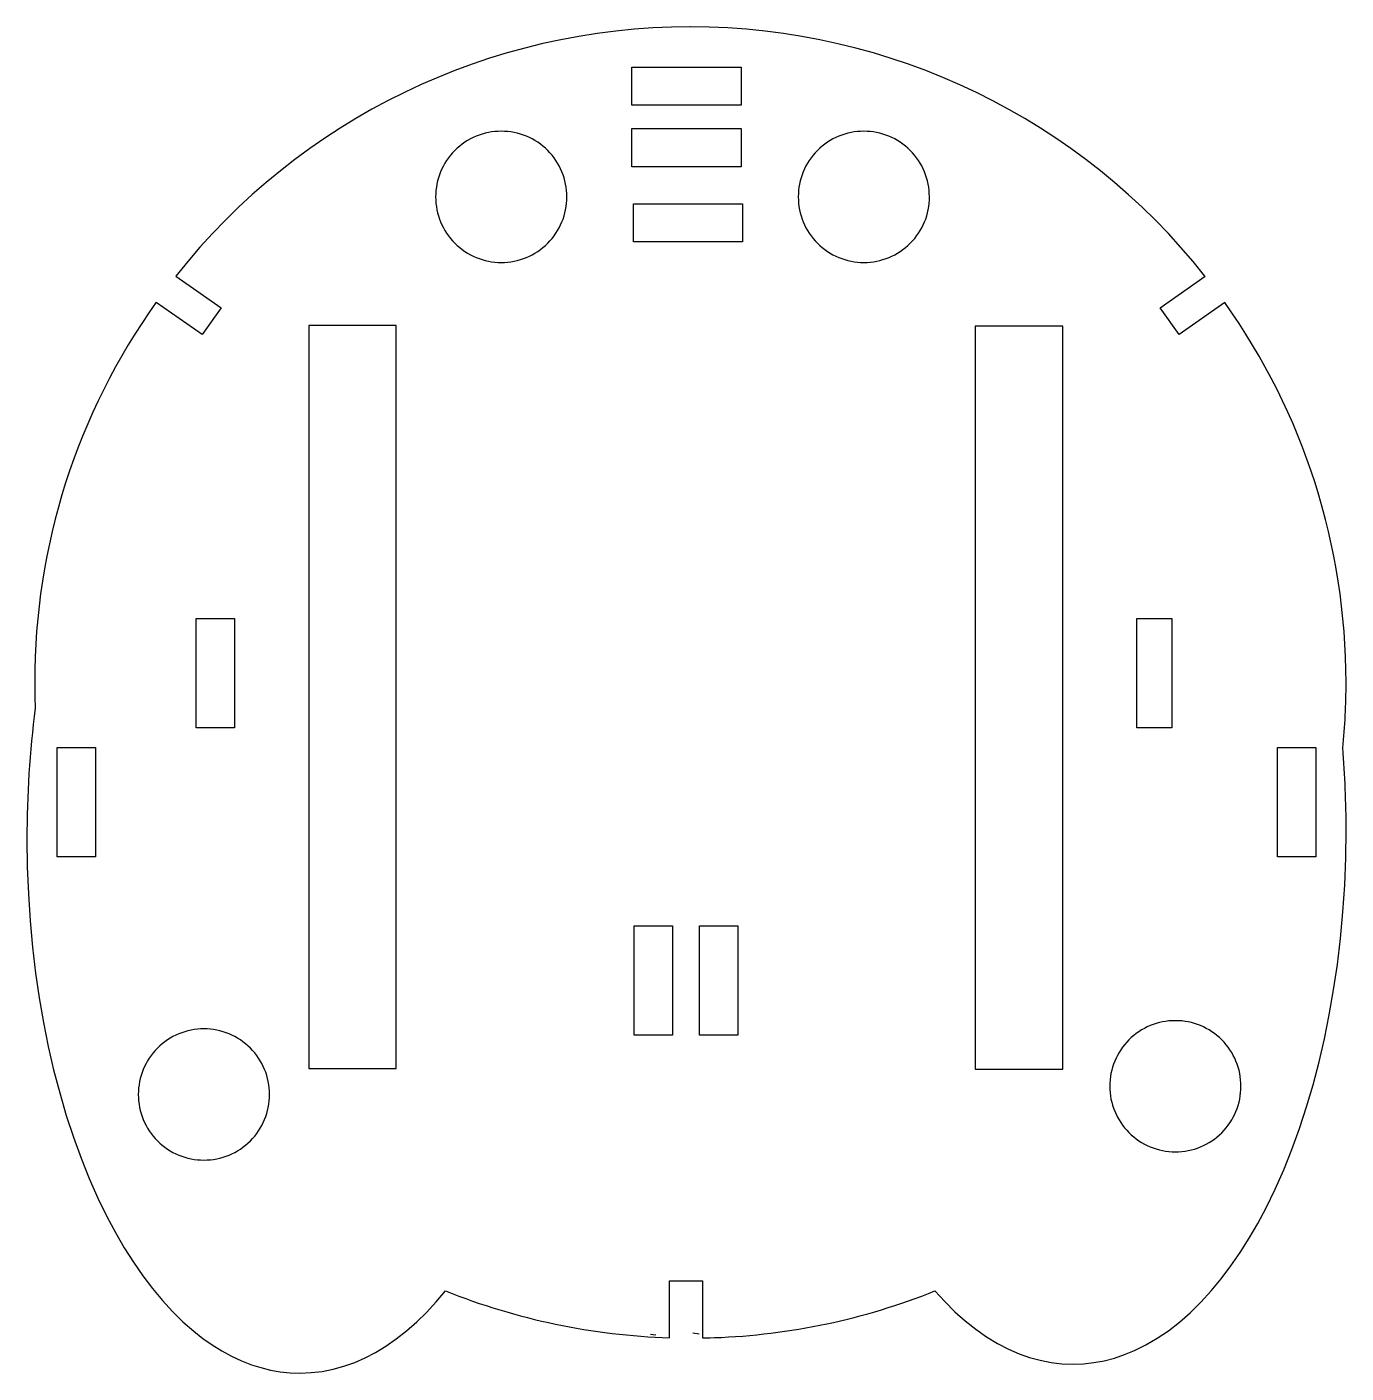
# Model space of a CAD drawing. Header units: millimetres. Extents: x 8 to 129, y 152 to 275.
import ezdxf

# ---------------------------------------------------------------- set-up
doc = ezdxf.new("R2010")
doc.units = ezdxf.units.MM

msp = doc.modelspace()

# ---------------------------------------------------------------- linework, layer by layer
at = {"color": 7, "linetype": 'Continuous'}
for p, q in [((63.19, 267.97), (63.19, 271.47)), ((63.19, 271.47), (73.19, 271.47)), ((73.19, 271.47), (73.19, 267.97)), ((73.19, 267.97), (63.19, 267.97)), ((63.19, 262.33), (63.19, 265.83)), ((63.19, 265.83), (73.19, 265.83)), ((73.19, 265.83), (73.19, 262.33)), ((73.19, 262.33), (63.19, 262.33)), ((63.33, 255.46), (63.33, 258.96)), ((63.33, 258.96), (73.33, 258.96)), ((73.33, 258.96), (73.33, 255.46)), ((73.33, 255.46), (63.33, 255.46)), ((21.47, 252.34), (25.6, 249.44)), ((111.53, 249.44), (115.64, 252.32)), ((23.87, 246.98), (19.66, 249.93)), ((25.6, 249.44), (23.87, 246.98)), ((113.26, 246.98), (111.53, 249.44)), ((117.45, 249.91), (113.26, 246.98)), ((41.63, 247.81), (33.63, 247.81)), ((33.63, 247.81), (33.63, 179.81)), ((41.63, 179.81), (41.63, 247.81)), ((102.62, 247.74), (94.62, 247.74)), ((94.62, 247.74), (94.62, 179.74)), ((102.62, 179.74), (102.62, 247.74)), ((23.34, 210.98), (23.34, 220.98)), ((23.34, 220.98), (26.84, 220.98)), ((26.84, 220.98), (26.84, 210.98)), ((109.41, 210.98), (109.41, 220.98)), ((109.41, 220.98), (112.61, 220.98)), ((112.61, 220.98), (112.61, 210.98)), ((26.84, 210.98), (23.34, 210.98)), ((112.61, 210.98), (109.41, 210.98)), ((10.62, 199.18), (10.62, 209.18)), ((10.62, 209.18), (14.12, 209.18)), ((14.12, 209.18), (14.12, 199.18)), ((122.27, 199.18), (122.27, 209.18)), ((122.27, 209.18), (125.77, 209.18)), ((125.77, 209.18), (125.77, 199.18)), ((14.12, 199.18), (10.62, 199.18)), ((125.77, 199.18), (122.27, 199.18)), ((63.41, 182.85), (63.41, 192.85)), ((63.41, 192.85), (66.91, 192.85)), ((66.91, 192.85), (66.91, 182.85)), ((69.39, 182.85), (69.39, 192.85)), ((69.39, 192.85), (72.89, 192.85)), ((72.89, 192.85), (72.89, 182.85)), ((66.91, 182.85), (63.41, 182.85)), ((72.89, 182.85), (69.39, 182.85)), ((33.63, 179.81), (41.63, 179.81)), ((94.62, 179.74), (102.62, 179.74)), ((66.64, 155.16), (66.64, 160.37)), ((66.64, 160.37), (69.65, 160.37)), ((69.65, 160.37), (69.65, 155.16)), ((68.76, 155.6), (69.35, 155.5)), ((69.65, 155.16), (70.16, 155.16)), ((70.16, 155.16), (70.16, 155.16)), ((70.16, 155.16), (70.35, 155.16)), ((70.35, 155.16), (70.36, 155.16)), ((70.36, 155.16), (70.75, 155.17))]:
    msp.add_line(p, q, dxfattribs=at)
at = {"color": 7, "linetype": 'Continuous', "flags": 128}
for points in [[(8.55, 215.13), (8.56, 213.81), (8.6, 212.77)], [(103.56, 152.74), (104.52, 152.77), (105.47, 152.88), (106.42, 153.05), (107.35, 153.3), (108.27, 153.61), (109.18, 153.98), (110.23, 154.5), (111.27, 155.11), (112.29, 155.8), (113.29, 156.58), (114.28, 157.45), (115.25, 158.4), (116.19, 159.44), (117.11, 160.54), (118, 161.73), (118.85, 162.96), (119.67, 164.26), (120.47, 165.62), (121.23, 167.05), (122.06, 168.76), (122.85, 170.54), (123.59, 172.39), (124.29, 174.31), (124.94, 176.3), (125.53, 178.32), (126.08, 180.4), (126.57, 182.53), (127.01, 184.72), (127.41, 187), (127.75, 189.33), (128.03, 191.71), (128.25, 194.13), (128.42, 196.59), (128.51, 199.08), (128.55, 201.61)], [(7.84, 200.8), (7.87, 198.27), (7.97, 195.78), (8.13, 193.33), (8.35, 190.91), (8.63, 188.54), (8.96, 186.26), (9.35, 184.02), (9.79, 181.83), (10.28, 179.69), (10.84, 177.57), (11.44, 175.51), (12.09, 173.51), (12.79, 171.59), (13.54, 169.73), (14.33, 167.94), (15.16, 166.24), (15.93, 164.78), (16.74, 163.4), (17.58, 162.08), (18.44, 160.83), (19.34, 159.65), (20.24, 158.56), (21.17, 157.55), (22.12, 156.62), (23.1, 155.76), (23.94, 155.1), (24.8, 154.5), (25.68, 153.95), (26.57, 153.47), (27.47, 153.05), (28.38, 152.69), (29.25, 152.42), (30.13, 152.2), (31.02, 152.05), (31.92, 151.95), (32.83, 151.92)], [(32.83, 151.92), (33.85, 151.96), (34.86, 152.08), (35.86, 152.28), (36.85, 152.56), (37.83, 152.9), (38.8, 153.33), (39.74, 153.82), (40.68, 154.39), (41.64, 155.05), (42.58, 155.79), (43.51, 156.6), (44.41, 157.48), (45.29, 158.43), (46.15, 159.45)], [(90.93, 159.44), (91.83, 158.46), (92.75, 157.54), (93.7, 156.7), (94.66, 155.93), (95.65, 155.24), (96.65, 154.63), (97.67, 154.1), (98.62, 153.69), (99.59, 153.35), (100.56, 153.09), (101.55, 152.89), (102.55, 152.78), (103.56, 152.74)], [(65.38, 155.4), (65.12, 155.41), (64.91, 155.44)]]:
    msp.add_lwpolyline(points, dxfattribs=at)
at = {"color": 7, "linetype": 'Continuous'}
for centre, radius, start, end in [((68.5, 215.23), 59.91, 89.9603, 141.7293), ((68.59, 215.23), 59.91, 38.2528, 90.04), ((51.24, 259.59), 6, 89.963, 180.037), ((51.25, 259.59), 6, 359.9663, 90.0337), ((84.42, 259.59), 6, 89.963, 180.037), ((84.42, 259.59), 6, 359.9663, 90.0337), ((51.24, 259.58), 6, 179.9598, 270.0402), ((51.25, 259.58), 6, 269.963, 0.037), ((84.42, 259.58), 6, 179.9598, 270.0402), ((84.43, 259.58), 6, 269.963, 0.037), ((68.33, 215.22), 59.78, 144.4997, 180.0789), ((68.76, 215.22), 59.78, 359.9218, 35.4808), ((67.82, 215.12), 60.73, 354.3478, 0.009), ((101.7, 200.88), 93.86, 172.7217, 180.0486), ((32.93, 201.64), 95.62, 359.9862, 4.5037), ((112.92, 178.18), 6, 89.96, 180.0334), ((112.93, 178.18), 6, 359.9589, 90.0378), ((24.03, 177.43), 6, 89.9623, 180.041), ((24.04, 177.43), 6, 359.9607, 90.036), ((112.92, 178.18), 6, 179.9681, 270.0385), ((112.93, 178.17), 6, 269.9638, 0.0395), ((24.03, 177.42), 6, 179.9647, 270.0353), ((24.04, 177.42), 6, 269.9663, 0.0337), ((68.46, 214.93), 59.8, 248.0915, 268.2519), ((68.63, 214.9), 59.77, 272.0303, 291.9037)]:
    msp.add_arc(centre, radius, start, end, dxfattribs=at)

doc.saveas('drawing.dxf')
